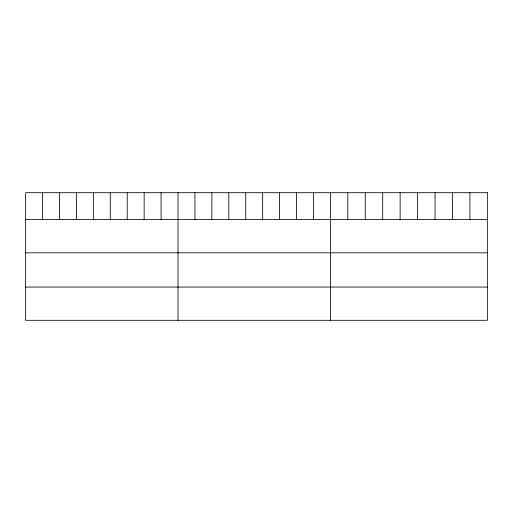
<?xml version="1.0" encoding="UTF-8"?>
<svg xmlns="http://www.w3.org/2000/svg" width="513" height="513" viewBox="0 0 513 513"><rect width="100%" height="100%" fill="white"/><g stroke="black" fill="none" stroke-linecap="round" stroke-linejoin="round"><path stroke-width="0.77" d="M25.65 219.577L487.35 219.577M25.65 252.819L487.35 252.819M25.65 287.068L487.35 287.068M469.908 192.696L469.908 219.577M452.466 192.696L452.466 219.577M435.024 192.696L435.024 219.577M417.582 192.696L417.582 219.577M400.14 192.696L400.14 219.577M382.698 192.696L382.698 219.577M365.256 192.696L365.256 219.577M347.814 192.696L347.814 219.577M330.372 192.696L330.372 320.304M313.443 192.696L313.443 219.577M296.514 192.696L296.514 219.577M279.585 192.696L279.585 219.577M262.656 192.696L262.656 219.577M245.727 192.696L245.727 219.577M228.798 192.696L228.798 219.577M211.869 192.696L211.869 219.577M194.94 192.696L194.94 219.577M178.011 192.696L178.011 320.304M161.082 192.696L161.082 219.577M144.153 192.696L144.153 219.577M127.224 192.696L127.224 219.577M110.295 192.696L110.295 219.577M93.366 192.696L93.366 219.577M76.437 192.696L76.437 219.577M59.508 192.696L59.508 219.577M42.579 192.696L42.579 219.577M487.35 192.696L25.65 192.696L25.65 320.304L487.35 320.304L487.35 192.696"/></g></svg>
